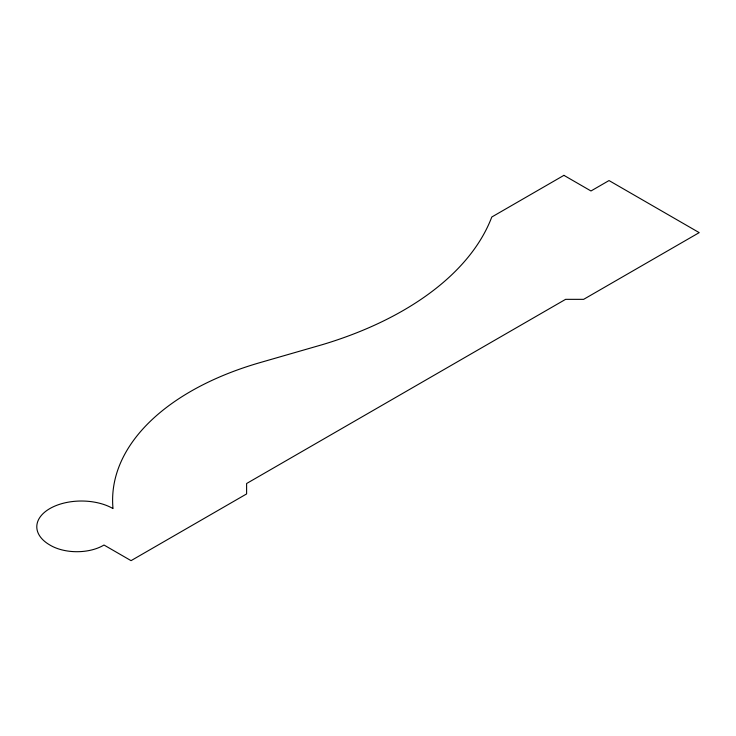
<?xml version="1.0" encoding="UTF-8"?>
<svg xmlns="http://www.w3.org/2000/svg" width="736" height="736" viewBox="0 0 736 736"><rect width="100%" height="100%" fill="white"/><g stroke="black" fill="none" stroke-linecap="round" stroke-linejoin="round"><path stroke-width="1.1" d="M563.923 175.352L491.786 217.01A328.136 189.446 0 0 1 322.377 344.65L258.906 362.94A266.138 153.649 0 0 0 113.013 508.576A44.638 25.769 0 0 0 49.873 508.567A44.638 25.769 0 0 0 49.892 545.026A37.398 21.592 0 0 0 103.997 545.026L131.054 560.648L246.606 493.93L246.606 483.515L565.607 299.34L583.648 299.34L699.2 232.631L609.022 180.559L590.98 190.974L563.923 175.352"/></g></svg>
